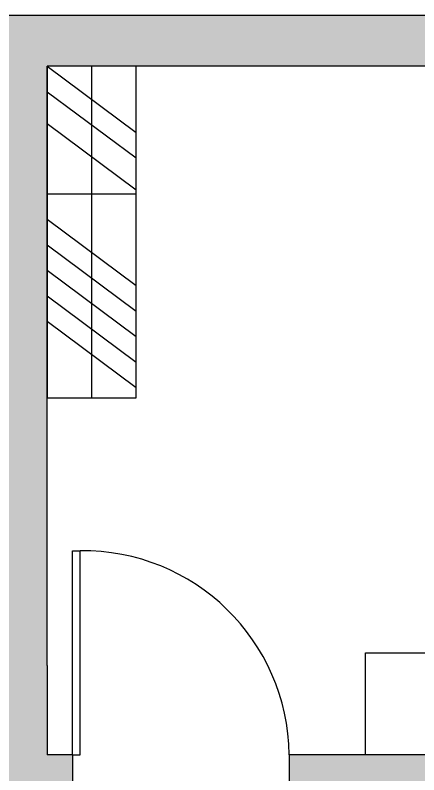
# Model space of a CAD drawing. Header units: metres. Extents: x -6.6 to 15, y 0 to 10.8.
# Drawn here: x 6.725 to 8.309, y 7.871 to 10.85 of the extents above; entities that cross this region are included whole.
import ezdxf

# ---------------------------------------------------------------- set-up
doc = ezdxf.new("R2010")
doc.units = ezdxf.units.M
for name, color, linetype, lineweight, true_color in [('1 - paredes', 7, 'Continuous', 25, 0x000000), ('2 - portas e janelas', 1, 'Continuous', 25, 0xff0000), ('4 - layouts dos objetos', 83, 'Continuous', 25, 0x63c85c)]:
    doc.layers.add(name, color=color, linetype=linetype, lineweight=lineweight, true_color=true_color)

msp = doc.modelspace()

# ---------------------------------------------------------------- hatches: boundary and pattern name
at = {"layer": '1 - paredes', "true_color": 0xa0a0a4}
h = msp.add_hatch(color=252, dxfattribs=at)
h.paths.add_polyline_path([(10.3, 10.65), (6.85, 10.65), (6.85, 8.3), (6.85, 7.95), (6.95, 7.95), (6.95, 7.8), (6.7, 7.8), (6.7, 8.3), (5.8, 8.3), (5.8, 7.5), (5.65, 7.5), (5.65, 8.3), (5.3, 8.3), (5.3, 8.45), (6.7, 8.45), (6.7, 10.65), (4.5, 10.65), (4.5, 9.95), (4.35, 9.95), (4.35, 10.65), (0.2, 10.65), (0.2, 9.05), (0.2629, 8.9871), (0.1379, 8.8621), (0, 9), (0, 10.85), (10.45, 10.85), (10.45, 10.3), (10.3, 10.3)])
h.paths.add_polyline_path([(4.35, 9.15), (4.5, 9.15), (4.5, 8.3), (4.35, 8.3), (2, 8.3), (2, 7.7), (1.85, 7.7), (1.85, 8.3), (0.7, 8.3), (0.5621, 8.4379), (0.6871, 8.5629), (0.8, 8.45), (4.35, 8.45)])
msp.add_hatch(color=252, dxfattribs=at).paths.add_polyline_path([(7.9, 7.7), (8.05, 7.7), (8.05, 7.8), (10.3, 7.8), (10.3, 7.6), (10.45, 7.6), (10.45, 7.8), (10.45, 8.3), (10.3, 8.3), (10.3, 7.95), (7.8, 7.95), (7.8, 7.8), (7.9, 7.8)])

# ---------------------------------------------------------------- linework, layer by layer
at = {"layer": '1 - paredes'}
for p, q in [((0, 10.85), (10.45, 10.85)), ((10.3, 10.65), (6.85, 10.65)), ((6.85, 8.3), (6.85, 10.65)), ((6.85, 8.3), (6.85, 7.95)), ((6.95, 7.95), (6.85, 7.95)), ((6.95, 7.95), (6.95, 7.8)), ((10.3, 7.95), (7.8, 7.95)), ((7.8, 7.95), (7.8, 7.8))]:
    msp.add_line(p, q, dxfattribs=at)
at = {"layer": '2 - portas e janelas', "color": 14, "true_color": 0x800000}
for p, q in [((6.95, 7.95), (6.95, 8.75)), ((6.98, 7.95), (6.98, 8.75))]:
    msp.add_line(p, q, dxfattribs=at)
at = {"layer": '2 - portas e janelas', "color": 1, "true_color": 0xff0000}
for p, q in [((6.95, 8.75), (6.98, 8.75)), ((6.95, 7.95), (6.98, 7.95))]:
    msp.add_line(p, q, dxfattribs=at)
at = {"layer": '2 - portas e janelas'}
msp.add_arc((6.99, 7.94), 0.8101, 0.7073, 90.7073, dxfattribs=at)
at = {"layer": '4 - layouts dos objetos'}
for p, q in [((7.2, 10.65), (6.85, 10.65)), ((6.85, 10.65), (6.85, 9.35)), ((6.85, 10.65), (7.2, 10.39)), ((7.025, 10.65), (7.025, 9.35)), ((7.2, 9.35), (7.2, 10.65)), ((6.85, 10.55), (7.2, 10.29)), ((6.85, 10.4254), (7.2, 10.1654)), ((6.85, 10.15), (7.2, 10.15)), ((6.85, 10.05), (7.2, 9.79)), ((6.85, 9.95), (7.2, 9.69)), ((6.85, 9.85), (7.2, 9.59)), ((6.85, 9.75), (7.2, 9.49)), ((6.85, 9.65), (7.2, 9.39)), ((6.85, 9.35), (7.2, 9.35)), ((8.1, 7.95), (8.1, 8.35)), ((8.1, 8.35), (9.9, 8.35)), ((9.9, 7.95), (8.1, 7.95))]:
    msp.add_line(p, q, dxfattribs=at)

doc.saveas('drawing.dxf')
